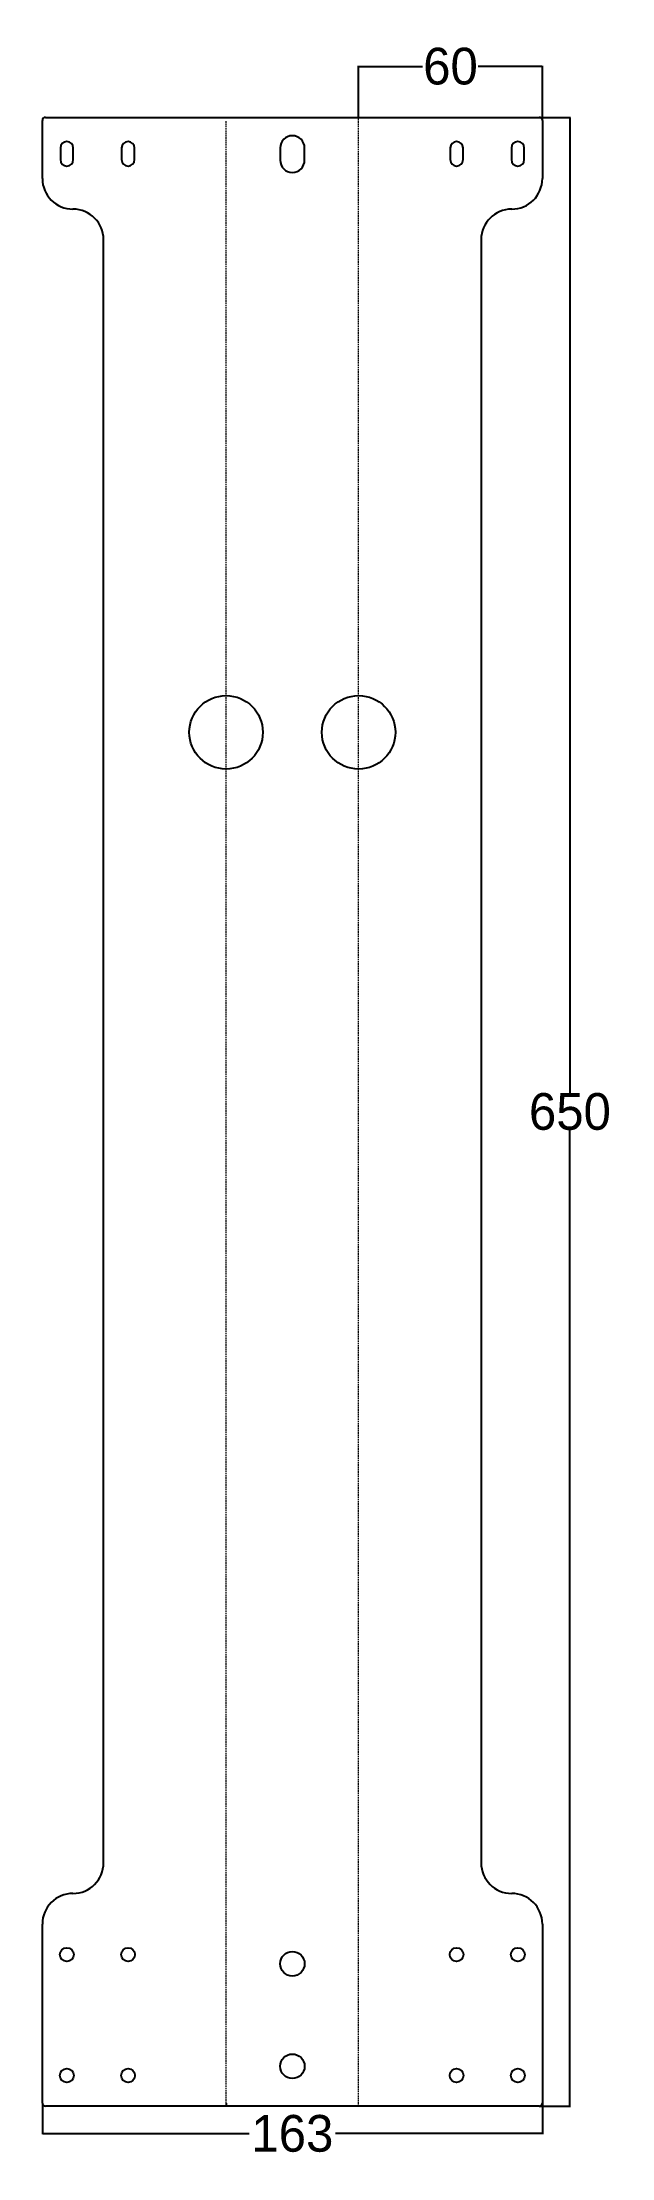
# Model space of a CAD drawing. Extents: x -161 to 25, y -697 to -5.
import ezdxf

# ---------------------------------------------------------------- set-up
doc = ezdxf.new("R2010")
doc.units = 0
doc.linetypes.add('DASHED', pattern=[0.75, 0.5, -0.25])
doc.layers.get('0').update_dxf_attribs({"linetype": 'CONTINUOUS'})
doc.layers.get('Defpoints').update_dxf_attribs({"linetype": 'CONTINUOUS'})
doc.layers.add('WHITE', color=7, linetype='CONTINUOUS')
doc.layers.add('YELLOW', color=2, linetype='CONTINUOUS')
doc.dimstyles.get("Standard").update_dxf_attribs({"dimtxt": 0.18, "dimasz": 0.18, "dimexe": 0.18, "dimexo": 0.0625, "dimgap": 0.09, "dimtad": 0, "dimtih": 1, "dimtoh": 1, "dimdec": 4, "dimzin": 0, "dimdsep": 46, "dimtxsty": 'Standard', "dimcen": 0.09, "dimadec": 0, "dimazin": 0, "dimtfac": 1, "dimtdec": 4, "dimtofl": 0, "dimtmove": 0, "dimatfit": 3, "dimfxl": 1, "dimtolj": 1, "dimtzin": 0, "dimarcsym": 0})

# ---------------------------------------------------------------- blocks, each defined once
blk = doc.blocks.new('*D1')
at = {"color": 0, "linetype": 'Continuous', "lineweight": -2, "transparency": 16777216}
for p, q in [((-161.28, -679.06), (-161.28, -689.18)), ((2, -679.06), (2, -689.18)), ((-161.1, -689), (-93.73, -689)), ((1.82, -689), (-65.55, -689))]:
    blk.add_line(p, q, dxfattribs=at)
at = {"color": 0, "linetype": 'Continuous', "transparency": 16777216}
for points in [[(-161.1, -688.97), (-161.1, -689.03), (-161.28, -689)], [(1.82, -688.97), (1.82, -689.03), (2, -689)]]:
    blk.add_solid(points, dxfattribs=at)
at = {"layer": 'Defpoints', "color": 0, "linetype": 'Continuous', "transparency": 16777216}
for p in [(-161.28, -679), (2, -679), (-161.28, -689)]:
    blk.add_point(p, dxfattribs=at)
at = {"color": 0, "linetype": 'Continuous', "transparency": 16777216, "insert": (-79.64, -689), "char_height": 12, "attachment_point": 5}
blk.add_mtext('\\A1;163', dxfattribs=at)
blk = doc.blocks.new('*D2')
at = {"color": 0, "linetype": 'Continuous', "lineweight": -2, "transparency": 16777216}
for p, q in [((-58, -29.94), (-58, -13.16)), ((-57.82, -13.34), (-37.09, -13.34)), ((1.82, -13.34), (-18.91, -13.34)), ((2, -30.94), (2, -13.16))]:
    blk.add_line(p, q, dxfattribs=at)
at = {"color": 0, "linetype": 'Continuous', "transparency": 16777216}
for points in [[(-57.82, -13.31), (-57.82, -13.37), (-58, -13.34)], [(1.82, -13.31), (1.82, -13.37), (2, -13.34)]]:
    blk.add_solid(points, dxfattribs=at)
at = {"layer": 'Defpoints', "color": 0, "linetype": 'Continuous', "transparency": 16777216}
for p in [(2, -13.34), (-58, -30), (2, -31)]:
    blk.add_point(p, dxfattribs=at)
at = {"color": 0, "linetype": 'Continuous', "transparency": 16777216, "insert": (-28, -13.34), "char_height": 12, "attachment_point": 5}
blk.add_mtext('\\A1;60', dxfattribs=at)
blk = doc.blocks.new('*D3')
at = {"color": 0, "linetype": 'Continuous', "lineweight": -2, "transparency": 16777216}
for p, q in [((1.0625, -30), (11.18, -30)), ((11, -30.18), (11, -348.91)), ((11, -679.82), (11, -361.09)), ((1.0625, -680), (11.18, -680))]:
    blk.add_line(p, q, dxfattribs=at)
at = {"color": 0, "linetype": 'Continuous', "transparency": 16777216}
for points in [[(10.97, -30.18), (11.03, -30.18), (11, -30)], [(10.97, -679.82), (11.03, -679.82), (11, -680)]]:
    blk.add_solid(points, dxfattribs=at)
at = {"layer": 'Defpoints', "color": 0, "linetype": 'Continuous', "transparency": 16777216}
for p in [(1, -30), (1, -680), (11, -680)]:
    blk.add_point(p, dxfattribs=at)
at = {"color": 0, "linetype": 'Continuous', "transparency": 16777216, "insert": (11, -355), "char_height": 12, "attachment_point": 5}
blk.add_mtext('\\A1;650', dxfattribs=at)

msp = doc.modelspace()

# ---------------------------------------------------------------- linework, layer by layer
at = {"layer": 'WHITE', "linetype": 'Continuous'}
for p, q in [((-161.284519, -50), (-161.284519, -31)), ((-160.284519, -30), (1, -30)), ((2, -31), (2, -50)), ((-155.384519, -40), (-155.384519, -43.8)), ((-151.184519, -43.8), (-151.184519, -40)), ((-135.384519, -40), (-135.384519, -43.8)), ((-131.184519, -43.8), (-131.184519, -40)), ((-83.64226, -40), (-83.64226, -44)), ((-75.64226, -44), (-75.64226, -40)), ((-28.1, -40), (-28.1, -43.8)), ((-23.9, -43.8), (-23.9, -40)), ((-8.1, -40), (-8.1, -43.8)), ((-3.9, -43.8), (-3.9, -40)), ((-141.284519, -331), (-141.284519, -70)), ((-18, -70), (-18, -331)), ((-141.284519, -600.5), (-141.284519, -331)), ((-18, -331), (-18, -600.5)), ((-161.284519, -679), (-161.284519, -620.5)), ((2, -620.5), (2, -679)), ((1, -680), (-160.284519, -680)), ((-101.284519, -679), (-101.284519, -679)), ((-101.284519, -679), (-101.284519, -680))]:
    msp.add_line(p, q, dxfattribs=at)
for centre, radius in [((-101.284519, -231), 12), ((-58, -231), 12), ((-153.284519, -630.5), 2.25), ((-133.284519, -630.5), 2.25), ((-26, -630.5), 2.25), ((-6, -630.5), 2.25), ((-79.64226, -633.5), 4), ((-79.64226, -667), 4), ((-153.284519, -670), 2.25), ((-133.284519, -670), 2.25), ((-26, -670), 2.25), ((-6, -670), 2.25)]:
    msp.add_circle(centre, radius, dxfattribs=at)
for centre, radius, start, end in [((-160.284519, -31), 1, 90, 180), ((1, -31), 1, 0, 90), ((-153.284519, -40), 2.1, 0, 180), ((-133.284519, -40), 2.1, 0, 180), ((-79.64226, -40), 4, 0, 180), ((-26, -40), 2.1, 0, 180), ((-6, -40), 2.1, 0, 180), ((-153.284519, -43.8), 2.1, 180, 0), ((-133.284519, -43.8), 2.1, 180, 0), ((-79.64226, -44), 4, 180, 0), ((-26, -43.8), 2.1, 180, 0), ((-6, -43.8), 2.1, 180, 0), ((-151.284519, -50), 10, 180, 270), ((-8, -50), 10, 270, 0), ((-151.284519, -70), 10, 0, 90), ((-8, -70), 10, 90, 180), ((-151.284519, -600.5), 10, 270, 0), ((-8, -600.5), 10, 180.000002, 269.999998), ((-151.284519, -620.5), 10, 90, 180), ((-8, -620.5), 10, 0, 90), ((-160.284519, -679), 1, 180, 270), ((1, -679), 1, 270, 0)]:
    msp.add_arc(centre, radius, start, end, dxfattribs=at)
at = {"layer": 'YELLOW', "linetype": 'DASHED', "lineweight": 0}
for p, q in [((-101.284519, -331), (-101.284519, -31)), ((-58, -331), (-58, -30)), ((-101.284519, -679), (-101.284519, -331)), ((-58, -680), (-58, -331))]:
    msp.add_line(p, q, dxfattribs=at)

# ---------------------------------------------------------------- dimensions: what is measured, and where the dimension line sits
at = {"color": 3, "linetype": 'Continuous'}
for base, p1, p2, angle, picture, middle in [((2, -13.344826), (-58, -30), (2, -31), 180, '*D2', (-28, -13.344826)), ((11, -680), (1, -30), (1, -680), 90, '*D3', (11, -355)), ((-161.284519, -689), (2, -679), (-161.284519, -679), 180, '*D1', (-79.64226, -689))]:
    dim = msp.add_linear_dim(base=base, p1=p1, p2=p2, angle=angle, dimstyle='Standard', override={"dimtxt": 12, "dimtad": 0, "dimdec": 0}, dxfattribs=at)
    dim.commit()
    dim.dimension.update_dxf_attribs({"geometry": picture, "text_midpoint": middle})

doc.saveas('drawing.dxf')
